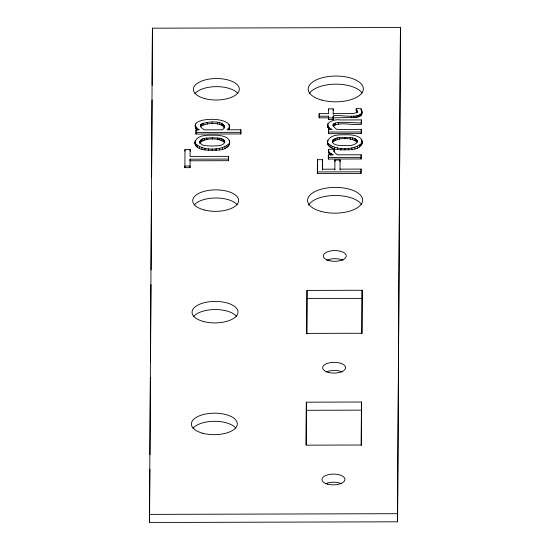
<?xml version="1.0" encoding="UTF-8"?>
<svg xmlns="http://www.w3.org/2000/svg" width="550" height="550" viewBox="0 0 550 550"><rect width="100%" height="100%" fill="white"/><g stroke="black" fill="none" stroke-linecap="round" stroke-linejoin="round"><path stroke-width="0.82" d="M149.517 514.381L152.412 28.194L400.441 27.5L397.588 521.806L149.559 522.5L149.517 514.381L397.547 513.693L400.441 27.5M149.559 522.5L149.875 469.239M149.964 454.637L150.425 377.328M150.514 361.866L150.975 284.556M151.064 269.954L151.525 191.785M151.614 177.183L152.075 99.873M152.164 85.271L152.412 28.194M190.073 159.17L190.08 160.792L228.594 160.689L228.587 159.06L190.073 159.17L190.039 167.654L184.883 167.667L184.972 149.607L190.128 149.586L190.142 151.216M190.128 149.586L190.087 156.454L228.601 156.344L228.607 157.967M228.855 127.985L227.116 129.793L240.845 129.752L240.838 133.959L195.992 134.083L195.999 129.876L199.43 129.869C180.414 117.363 236.472 114.448 228.869 129.614L229.426 125.971M228.594 160.689L228.601 156.344M306.35 402.181L306.096 445.163L361.212 445.012L361.467 402.022L306.35 402.181L306.185 444.854M307.017 290.414L306.756 333.396L361.879 333.245L362.134 290.256L307.017 290.414L306.845 333.933M340.017 169.139L361.041 169.084L361.034 173.422L317.364 173.546L317.426 159.692L322.589 159.679L322.548 170.019M317.364 173.546L317.426 159.692M319.179 116.236L328.597 116.208L328.604 117.831L319.192 117.858L319.199 113.657L328.611 113.63L328.639 108.879L333.218 108.866L333.224 110.488M319.192 117.858L319.199 113.657M322.589 159.679L322.534 169.187L334.854 169.159M334.097 150.047C333.678 152.419 336.036 153.931 337.872 154.832L361.13 154.77L361.123 158.971L328.357 159.06L328.364 154.859L333.238 154.846C331.313 153.67 327.676 152.171 328.577 149.311L334.324 149.297L334.111 151.669L334.324 149.297M333.039 124.603L333.046 126.225C340.856 121.076 352.578 126.088 361.329 124.108L361.322 122.485C360.903 124.52 321.193 117.721 336.82 129.442L361.281 129.374L361.274 133.581L328.508 133.671L328.515 129.47L332.152 129.456C320.925 124.211 333.829 118.552 340.072 119.962L361.336 119.907L361.343 121.529M356.806 109.801L357.204 112.647C357.087 108.178 353.836 108.316 361.109 108.79C366.712 121.935 334.647 113.052 333.169 116.194L333.169 119.563L328.597 119.577L328.597 116.208M333.204 114.448L333.218 108.866M334.868 169.95L334.909 160.043L340.065 160.029L340.079 161.652M340.024 169.936L340.065 160.029M356.812 111.423L356.159 110.426M361.329 124.108L361.336 119.907M361.302 445.548L361.467 402.022M361.962 333.774L362.134 290.256M330.969 153.526L330.976 155.155L328.673 152.983L328.577 149.311M333.169 116.194L333.183 117.817L356.139 117.459L359.453 116.566L361.384 115.149L362.031 111.643M329.752 129.566L327.931 127.655L327.841 123.743M195.016 141.941C197.752 133.794 209.399 135.431 216.26 135.169C221.286 135.547 230.319 136.537 229.604 143.474C226.909 151.614 215.256 150.012 208.416 150.274C203.383 149.875 194.322 148.885 195.016 141.941L195.298 145.035M195.023 143.571L195.305 140.47M229.309 144.987L229.597 141.845M327.539 141.536C330.275 133.389 341.921 135.025 348.782 134.757C353.808 135.135 362.842 136.125 362.127 143.062C359.432 151.209 347.779 149.6 340.931 149.868C335.906 149.463 326.844 148.472 327.539 141.536L327.821 144.629M327.546 143.158L327.827 140.058M361.824 144.574L362.12 141.439M199.767 141.934C201.272 137.012 208.505 138.346 212.348 137.727C216.157 138.318 223.362 136.971 224.847 141.859C223.321 146.747 216.15 145.482 212.293 146.094C208.484 145.496 201.211 146.877 199.767 141.934L199.774 143.557M332.489 140.573C331.506 144.286 336.655 145.131 339.274 145.427C345.001 145.221 352.777 147.125 357.163 142.402C358.146 138.689 352.956 137.885 350.35 137.569C344.644 137.803 336.834 135.822 332.489 140.573L332.496 142.203C338.814 137.218 350.845 137.184 357.184 142.134L357.177 140.511M200.558 124.926L200.619 126.878L204.064 129.855L222.626 129.8L224.077 128.061C225.857 119.412 204.05 121.364 200.558 124.926L200.571 126.548C205.721 122.836 220.962 121.474 224.476 128.033L224.469 126.411M197.285 130.109L195.429 128.143L195.401 123.942M357.197 111.024L356.029 112.887L352.605 113.52L333.19 113.616M195.291 143.412C202.565 151.147 221.994 150.996 229.295 143.364M327.814 143C335.087 150.734 354.516 150.583 361.817 142.952M224.654 140.924L224.661 142.546C218.329 137.589 206.291 137.624 199.973 142.608L199.966 140.986M317.357 171.923L361.027 171.799L361.034 173.422M307.058 298.526L362.175 298.375M306.391 410.3L361.508 410.142M229.439 127.593L229.13 124.63M362.127 143.062L361.845 139.968M229.604 143.474L229.322 140.374M362.038 113.266L361.79 110.261M397.547 513.693L397.588 521.806M361.866 112.64L361.873 114.262M361.377 113.52L361.384 115.149M361.109 108.79L361.116 110.412M361.281 129.374L361.288 130.996M361.274 133.581L361.268 131.959L328.501 132.048L328.508 133.671M361.13 154.77L361.137 156.392M361.123 158.971L361.116 157.348L328.35 157.438L328.357 159.06M360.938 144.299L360.944 145.922M361.041 169.084L361.054 170.706M360.573 114.29L360.58 115.912M359.446 114.943L359.453 116.566M359.48 145.475L359.487 147.097M357.974 115.466L357.981 117.088M357.438 146.479L357.445 148.101M356.592 139.686L356.606 141.309M356.152 108.804L356.159 110.578M356.132 115.837L356.139 117.459M355.623 138.978L355.63 140.601M354.901 147.29L354.908 148.912M354.262 138.38L354.269 140.002M353.911 116.064L353.925 117.686M352.502 137.906L352.516 139.528M351.952 147.868L351.959 149.497M351.326 116.146L351.333 117.769M350.35 137.569L350.364 139.191M348.583 148.225L348.59 149.847M344.864 137.314L344.877 138.937M344.802 148.349L344.809 149.971M340.924 148.239L340.931 149.868M339.316 137.603L339.329 139.226M338.456 122.65L338.463 124.272M337.507 147.895L337.514 149.517M337.157 137.947L337.164 139.569M335.328 123.049L335.342 124.678M335.404 138.421L335.411 140.051M334.909 160.043L334.916 161.666M334.551 147.317L334.558 148.94M334.256 123.434L334.262 125.056M334.043 139.026L334.049 140.649M333.493 123.936L333.499 125.558M333.169 119.563L333.163 117.941L328.584 117.954L328.597 119.577M333.073 139.741L333.08 141.371M332.056 146.499L332.062 148.122M330.069 145.482L330.076 147.104M329.484 152.391L329.491 154.014M328.639 108.879L328.646 110.502M328.797 127.188L328.804 128.81M328.515 129.47L328.529 131.093M328.659 144.32L328.666 145.942M328.659 151.36L328.673 152.983M328.439 149.758L328.405 151.979M328.364 154.859L328.377 156.482M327.924 126.032L327.931 127.655M327.635 124.816L327.642 126.438M240.845 129.752L240.852 131.374M240.838 133.959L240.831 132.33L195.979 132.461L195.992 134.083M228.415 144.705L228.429 146.334M226.958 145.887L226.964 147.51M224.916 146.891L224.929 148.514M224.276 125.462L224.283 127.084M224.077 140.099L224.084 141.721M223.692 124.63L223.706 126.252M223.101 139.384L223.114 141.013M222.716 123.908L222.729 125.531M222.379 147.703L222.393 149.325M221.739 138.786L221.746 140.415M221.347 123.303L221.354 124.926M219.986 138.318L219.993 139.941M219.601 122.822L219.608 124.444M219.429 148.28L219.436 149.903M217.834 137.981L217.841 139.604M217.491 122.478L217.498 124.101M216.061 148.631L216.067 150.26M212.176 122.217L212.183 123.839M212.348 137.727L212.355 139.349M212.279 148.761L212.286 150.384M208.402 148.651L208.416 150.274M207.199 122.437L207.206 124.059M206.8 138.009L206.807 139.631M204.985 148.308L204.999 149.93M204.634 138.353L204.641 139.982M203.472 123.076L203.479 124.699M202.881 138.834L202.888 140.456M202.118 123.564L202.125 125.187M202.029 147.723L202.036 149.353M201.52 139.439L201.534 141.061M201.149 124.183L201.156 125.806M200.551 140.154L200.558 141.776M199.533 146.905L199.54 148.534M197.553 145.894L197.56 147.517M196.35 127.744L196.357 129.367M196.137 144.733L196.144 146.355M195.999 129.876L196.006 131.498M195.422 126.521L195.429 128.143M195.113 125.187L195.126 126.809M190.039 167.654L190.032 166.031L184.869 166.045L184.883 167.667M184.972 149.607L184.979 151.229M326.721 260.288A11.481 5.376 -0.3 0 1 342.966 260.239M325.394 483.821A11.481 5.376 -0.3 0 1 341.632 483.773M326.061 372.054A11.481 5.376 -0.3 0 1 342.299 372.006M194.308 204.937A22.969 10.746 -0.3 0 1 215.792 197.979A22.969 10.746 -0.3 0 1 237.194 204.813M192.981 428.257A22.969 10.746 -0.3 0 1 214.466 421.3A22.969 10.746 -0.3 0 1 235.867 428.134M193.648 316.491A22.969 10.746 -0.3 0 1 215.133 309.533A22.969 10.746 -0.3 0 1 236.528 316.367M308.55 205.129A27.562 12.898 -0.3 0 1 334.51 195.504A27.562 12.898 -0.3 0 1 361.391 204.339M194.975 93.596A22.969 10.746 -0.3 0 1 216.459 86.639A22.969 10.746 -0.3 0 1 237.854 93.479M309.217 93.789A27.562 12.898 -0.3 0 1 335.177 84.164A27.562 12.898 -0.3 0 1 362.051 92.998M329.01 260.611A11.481 5.376 -0.3 0 0 346.259 255.915A11.481 5.376 -0.3 0 0 329.065 251.309A11.481 5.376 -0.3 0 0 329.01 260.611M327.676 484.151A11.481 5.376 -0.3 0 0 344.933 479.449A11.481 5.376 -0.3 0 0 327.731 474.842A11.481 5.376 -0.3 0 0 327.676 484.151M328.343 372.384A11.481 5.376 -0.3 0 0 345.593 367.682A11.481 5.376 -0.3 0 0 328.398 363.076A11.481 5.376 -0.3 0 0 328.343 372.384M204.146 209.949A22.969 10.746 -0.3 0 0 238.652 200.544A22.969 10.746 -0.3 0 0 204.256 191.331A22.969 10.746 -0.3 0 0 204.146 209.949M202.819 433.269A22.969 10.746 -0.3 0 0 237.325 423.864A22.969 10.746 -0.3 0 0 202.929 414.652A22.969 10.746 -0.3 0 0 202.819 433.269M203.486 321.502A22.969 10.746 -0.3 0 0 237.992 312.097A22.969 10.746 -0.3 0 0 203.596 302.885A22.969 10.746 -0.3 0 0 203.486 321.502M321.262 211.482A27.562 12.898 -0.3 0 0 362.67 200.2A27.562 12.898 -0.3 0 0 321.399 189.145A27.562 12.898 -0.3 0 0 321.262 211.482M204.813 98.608A22.969 10.746 -0.3 0 0 239.319 89.203A22.969 10.746 -0.3 0 0 204.923 79.998A22.969 10.746 -0.3 0 0 204.813 98.608M321.929 100.141A27.562 12.898 -0.3 0 0 363.33 88.859A27.562 12.898 -0.3 0 0 322.059 77.804A27.562 12.898 -0.3 0 0 321.929 100.141"/></g></svg>
